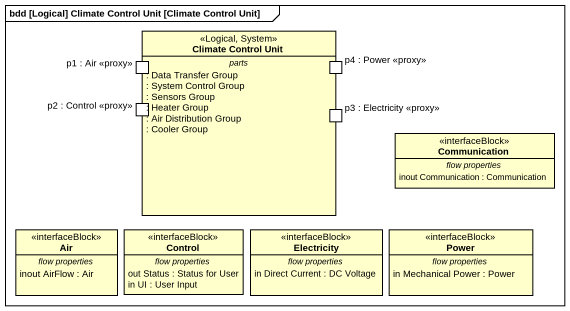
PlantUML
@startuml
mainframe bdd [Logical] Climate Control Unit [Climate Control Unit]
hide circle
hide empty members
class "Climate Control Unit" as Climate_Control_Unit <<Logical, System>> {
  -- parts --
  : Data Transfer Group
  : System Control Group
  : Sensors Group
  : Heater Group
  : Air Distribution Group
  : Cooler Group
  -- ports --
  p1 : Air <<proxy>>
  p2 : Control <<proxy>>
  p3 : Electricity <<proxy>>
  p4 : Power <<proxy>>
}
class Communication <<interfaceBlock>> {
  -- flow properties --
  inout Communication : Communication
}
class Air <<interfaceBlock>> {
  -- flow properties --
  inout AirFlow : Air
}
class "Control" as Control_ <<interfaceBlock>> {
  -- flow properties --
  out Status : Status for User
  in UI : User Input
}
class Electricity <<interfaceBlock>> {
  -- flow properties --
  in Direct Current : DC Voltage
}
class Power <<interfaceBlock>> {
  -- flow properties --
  in Mechanical Power : Power
}
@enduml
